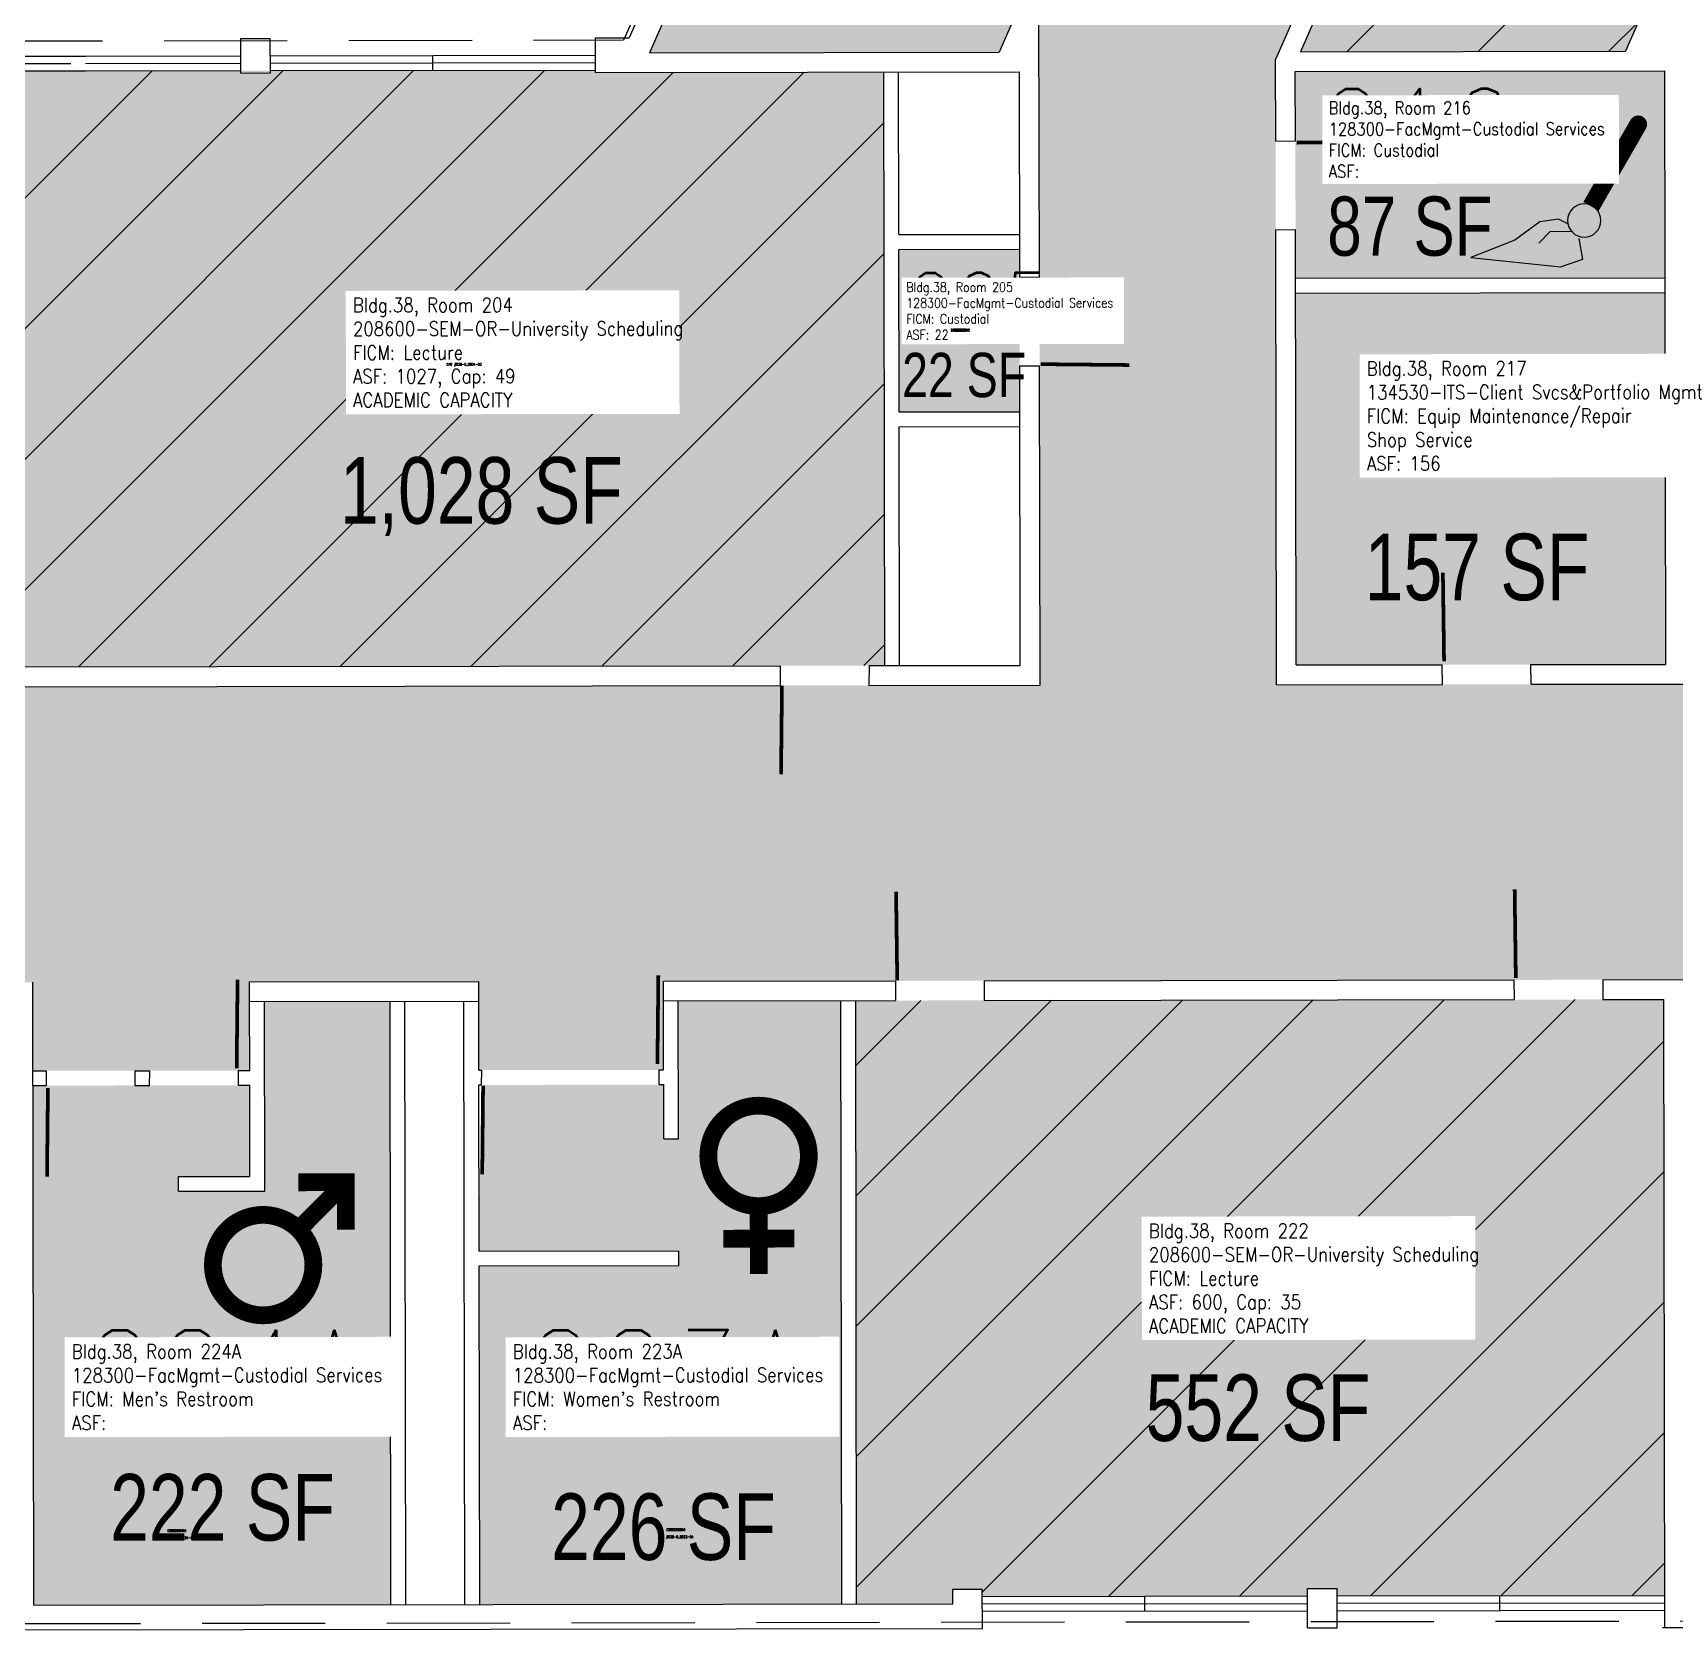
# Model space of a CAD drawing. Header units: inches. Extents: x -150 to 2309, y 0 to 1749.
# Drawn here: x 917 to 1583, y 67 to 715 of the extents above; entities that cross this region are included whole.
import ezdxf
from ezdxf.enums import TextEntityAlignment as Align

# ---------------------------------------------------------------- set-up
doc = ezdxf.new("R2010")
doc.units = ezdxf.units.IN
doc.header["$LTSCALE"] = 100
doc.header["$MEASUREMENT"] = 0
doc.linetypes.add('DASHED', pattern=[0.75, 0.5, -0.25])
doc.layers.get('0').update_dxf_attribs({"linetype": 'CONTINUOUS'})
for name, color, linetype in [('A-DOOR', 2, 'CONTINUOUS'), ('A-GLAZ', 1, 'CONTINUOUS'), ('A-GLAZ-SILL', 2, 'CONTINUOUS'), ('A-IDEN-CNUM', 7, 'CONTINUOUS'), ('A-IDEN-ICON', 4, 'CONTINUOUS'), ('A-IDEN-RNUM', 7, 'CONTINUOUS'), ('A-IDEN-SNUM', 4, 'CONTINUOUS'), ('A-IDEN-VNUM', 4, 'CONTINUOUS'), ('A-Roof', 2, 'DASHED'), ('A-WALL', 5, 'CONTINUOUS'), ('AREA-TEXT', 3, 'CONTINUOUS'), ('Rooms-Capacity', 4, 'CONTINUOUS'), ('Rooms-Category-Color', 7, 'CONTINUOUS'), ('Rooms-College-Color', 7, 'CONTINUOUS'), ('Rooms-Department-Color', 7, 'CONTINUOUS'), ('Rooms-Division-Color', 7, 'CONTINUOUS'), ('Rooms-Information', 7, 'CONTINUOUS')]:
    doc.layers.add(name, color=color, linetype=linetype)
doc.styles.add('AREA', font='arial.ttf', dxfattribs={"width": 0.75, "height": 24})
doc.styles.add('ROOMSNUMBER', font='txt.shx', dxfattribs={"height": 1})
doc.styles.add('ROOMVNUMBER', font='simplex.shx', dxfattribs={"width": 0.85})

# ---------------------------------------------------------------- blocks, each defined once
blk = doc.blocks.new('CPWOMEN')
at = {"const_width": 0.015}
blk.add_lwpolyline([(-0.0375, 0, 1), (0.0475, 0, 1)], format="xyb", close=True, dxfattribs=at)
for points in [[(0.005, -0.04), (0.005, -0.1)], [(-0.025, -0.07), (0.035, -0.07)]]:
    blk.add_lwpolyline(points, dxfattribs=at)
blk = doc.blocks.new('CPMEN')
at = {"const_width": 0.015}
for points in [[(0.055, 0.01), (0.055, 0.05), (0.015, 0.05)], [(0.0151, 0.0101), (0.055, 0.05)]]:
    blk.add_lwpolyline(points, dxfattribs=at)
blk.add_lwpolyline([(-0.0575, -0.02, 1), (0.0275, -0.02, 1)], format="xyb", close=True, dxfattribs=at)
blk = doc.blocks.new('CPCUST')
for p, q in [((0.0262, -0.0408), (0.0446, -0.0406)), ((0.0297, -0.0341), (0.0376, -0.0302)), ((0.0376, -0.0302), (0.0533, -0.0324)), ((0.0446, -0.0406), (0.0543, -0.0505)), ((0.0533, -0.0324), (0.0745, -0.0479)), ((0.0171, -0.0639), (0.02, -0.0466)), ((0.0745, -0.0479), (0.1117, -0.0625)), ((0.0358, -0.0705), (0.0171, -0.0639)), ((0.1117, -0.0625), (0.0358, -0.0705))]:
    blk.add_line(p, q)
at = {"const_width": 0.015}
blk.add_lwpolyline([(-0.03, 0.05), (0.01, -0.0193)], dxfattribs=at)
at = {"const_width": 0.0075}
blk.add_lwpolyline([(-0.0332, 0.0481, 1), (-0.0268, 0.0519, 1)], format="xyb", close=True, dxfattribs=at)
blk.add_circle((0.0158, -0.0313), 0.0141)

msp = doc.modelspace()

# ---------------------------------------------------------------- hatches: boundary and pattern name
at = {"layer": 'Rooms-Capacity'}
h = msp.add_hatch(dxfattribs=at)
h.set_pattern_fill('ANSI31', color=256, scale=300, style=0)
h.paths.add_polyline_path([(1473.81, 805.49), (1459.41, 772.49), (1431.05, 707.51), (1562.99, 707.72), (1570.79, 725.58), (1576.41, 723.13), (1646.66, 886.58), (1531.2, 936.97)])
h = msp.add_hatch(dxfattribs=at)
h.set_pattern_fill('ANSI31', color=256, scale=300, style=0)
h.paths.add_polyline_path([(650.29, 457.31), (955.39, 457.78), (650.29, 457.31), (955.39, 457.78), (991.39, 457.83), (1002.29, 457.85), (1012.29, 457.87), (1219.9, 458.19), (1255.9, 458.24), (1262.29, 458.25), (1261.92, 699.25), (1144.92, 699.07), (1144.92, 700.07), (649.92, 699.3)])
h = msp.add_hatch(dxfattribs=at)
h.set_pattern_fill('ANSI31', color=256, scale=300, style=0)
h.paths.add_polyline_path([(1266.71, 322.26), (1293.53, 322.3), (1302.71, 322.32), (1517.79, 322.65), (1553.79, 322.7), (1578.5, 322.74), (1578.88, 80.74), (1445.88, 80.54), (1445.87, 83.54), (1433.87, 83.52), (1433.88, 80.52), (1301.88, 80.31), (1301.87, 83.31), (1289.87, 83.3), (1289.88, 77.3), (1250.88, 77.24), (1250.5, 322.23), (1257.52, 322.25)])
at = {"layer": 'Rooms-Category-Color', "true_color": 0xadadad}
for points in [[(921.95, 293.73), (916.55, 293.72), (916.54, 296.72), (916.49, 329.72), (884.36, 329.67), (848.35, 329.61), (636.64, 329.29), (600.64, 329.23), (557.04, 329.16), (521.04, 329.11), (482.79, 329.05), (446.79, 328.99), (384.2, 328.9), (348.2, 328.84), (271.64, 328.72), (235.64, 328.67), (193.07, 328.6), (188.51, 328.59), (157.07, 328.55), (152.5, 328.54), (117.49, 328.48), (-76.53, 328.19), (-112.53, 328.13), (-131.51, 328.1), (-139.51, 328.09), (-139.54, 351.58), (-139.65, 423.58), (-139.69, 448.09), (-131.69, 448.1), (-55.6, 448.22), (-19.6, 448.27), (-5.69, 448.29), (12.99, 448.32), (48.99, 448.38), (91.32, 448.44), (127.32, 448.5), (228.05, 448.66), (236.06, 448.67), (264.05, 448.71), (272.06, 448.72), (309.74, 448.78), (345.74, 448.84), (371.21, 448.88), (407.21, 448.93), (587.97, 449.21), (592.19, 449.22), (623.97, 449.27), (628.19, 449.27), (674.92, 449.35), (710.93, 449.4), (884.22, 449.67), (920.22, 449.72), (955.31, 449.78), (991.31, 449.83), (1219.82, 450.19), (1255.82, 450.24), (1325.31, 450.35), (1325.11, 579.9), (1325.05, 615.9), (1324.88, 724.25), (1335.5, 748.57), (1349.9, 781.56), (1418.45, 938.65), (1432.85, 971.64), (1495.25, 1114.62), (1509.65, 1147.61), (1515.48, 1160.96), (1496.23, 1169.36), (1494.4, 1170.16), (1502, 1187.57), (1515.75, 1181.57), (1523.08, 1178.37), (1572.05, 1290.59), (1586.45, 1323.58), (1648.85, 1466.56), (1663.25, 1499.55), (1673.68, 1523.45), (1688.08, 1556.44), (1705.36, 1596.36), (1715.86, 1591.77), (1781.82, 1562.98), (1793.6, 1557.84), (1773.68, 1512.57), (1759.28, 1479.58), (1528.88, 951.66), (1466.48, 808.69), (1452.08, 775.69), (1420.91, 704.28), (1420.97, 671.21), (1421.02, 635.2), (1421.2, 519.1), (1421.26, 483.1), (1421.31, 450.5), (1429.31, 450.51), (1488.67, 450.6), (1524.67, 450.66), (1606.59, 450.78), (1642.6, 450.84), (1722.31, 450.96), (1881.17, 451.21), (1917.17, 451.26), (1963.12, 451.34), (1999.12, 451.39), (2199.51, 451.7), (2235.51, 451.76), (2260.3, 451.79), (2260.34, 428.83), (2260.45, 356.47), (2260.49, 331.79), (2001.7, 331.39), (1965.69, 331.34), (1918.74, 331.27), (1882.73, 331.21), (1722.49, 330.96), (1578.49, 330.74), (1553.68, 330.7), (1517.68, 330.65), (1423.49, 330.5), (1415.49, 330.49), (1302.61, 330.32), (1293.61, 330.3), (1266.61, 330.26), (1257.6, 330.25), (1193.49, 330.15), (1172.49, 330.11), (1172.5, 322.11), (1172.55, 294.11), (1170.75, 294.11), (1098.57, 294), (1097.55, 294), (1097.53, 306), (1097.5, 322), (1097.49, 330), (1067.49, 329.95), (1004.49, 329.85), (1004.5, 321.85), (1004.54, 296.85), (1004.55, 293.85), (999.99, 293.85), (963.99, 293.79), (957.95, 293.78)], [(1166.83, 707.11), (1308.77, 707.33), (1328.17, 751.77), (1342.57, 784.76), (1352.15, 806.72), (1233, 858.72)], [(1429.02, 635.31), (1428.96, 671.31), (1428.92, 699.51), (1578.92, 699.74), (1579.05, 615.74), (1429.05, 615.51)], [(1268.13, 561.26), (1268.03, 627.26), (1317.03, 627.34), (1317.05, 615.98), (1317.11, 579.98), (1317.13, 561.34)], [(975.61, 250.81), (975.62, 244.81), (1010.62, 244.86), (1010.5, 321.86), (1061.5, 321.94), (1061.88, 76.94), (916.88, 76.72), (916.56, 287.72), (921.89, 287.73), (957.89, 287.78), (963.93, 287.79), (999.93, 287.85), (1004.56, 287.85), (1004.61, 250.85)], [(1172.59, 266.11), (1178.59, 266.12), (1178.5, 322.12), (1193.5, 322.15), (1199.5, 322.16), (1244.5, 322.23), (1244.88, 77.23), (1097.88, 77), (1097.93, 214.5), (1178.67, 214.62), (1178.66, 220.62), (1097.94, 220.5), (1097.94, 242.99), (1098.51, 288), (1170.69, 288.11), (1172.56, 288.11)]]:
    msp.add_hatch(color=253, dxfattribs=at).paths.add_polyline_path(points)
at = {"layer": 'Rooms-Category-Color', "true_color": 0xfa9ba3}
msp.add_hatch(color=241, dxfattribs=at).paths.add_polyline_path([(1473.81, 805.49), (1459.41, 772.49), (1431.05, 707.51), (1562.99, 707.72), (1570.79, 725.58), (1576.41, 723.13), (1646.66, 886.58), (1531.2, 936.97)])
at = {"layer": 'Rooms-Category-Color', "true_color": 0xffff64}
for points in [[(650.29, 457.31), (955.39, 457.78), (650.29, 457.31), (955.39, 457.78), (991.39, 457.83), (1002.29, 457.85), (1012.29, 457.87), (1219.9, 458.19), (1255.9, 458.24), (1262.29, 458.25), (1261.92, 699.25), (1144.92, 699.07), (1144.92, 700.07), (649.92, 699.3)], [(1266.71, 322.26), (1293.53, 322.3), (1302.71, 322.32), (1517.79, 322.65), (1553.79, 322.7), (1578.5, 322.74), (1578.88, 80.74), (1445.88, 80.54), (1445.87, 83.54), (1433.87, 83.52), (1433.88, 80.52), (1301.88, 80.31), (1301.87, 83.31), (1289.87, 83.3), (1289.88, 77.3), (1250.88, 77.24), (1250.5, 322.23), (1257.52, 322.25)]]:
    msp.add_hatch(color=51, dxfattribs=at).paths.add_polyline_path(points)
at = {"layer": 'Rooms-Category-Color', "true_color": 0xe3c5e1}
msp.add_hatch(color=254, dxfattribs=at).paths.add_polyline_path([(1429.26, 483.02), (1429.2, 519.02), (1429.06, 609.51), (1579.06, 609.74), (1579.29, 458.74), (1524.57, 458.66), (1488.57, 458.6), (1429.29, 458.51)])
at = {"layer": 'Rooms-College-Color', "true_color": 0xadadad}
for points in [[(921.95, 293.73), (916.55, 293.72), (916.54, 296.72), (916.49, 329.72), (884.36, 329.67), (848.35, 329.61), (636.64, 329.29), (600.64, 329.23), (557.04, 329.16), (521.04, 329.11), (482.79, 329.05), (446.79, 328.99), (384.2, 328.9), (348.2, 328.84), (271.64, 328.72), (235.64, 328.67), (193.07, 328.6), (188.51, 328.59), (157.07, 328.55), (152.5, 328.54), (117.49, 328.48), (-76.53, 328.19), (-112.53, 328.13), (-131.51, 328.1), (-139.51, 328.09), (-139.54, 351.58), (-139.65, 423.58), (-139.69, 448.09), (-131.69, 448.1), (-55.6, 448.22), (-19.6, 448.27), (-5.69, 448.29), (12.99, 448.32), (48.99, 448.38), (91.32, 448.44), (127.32, 448.5), (228.05, 448.66), (236.06, 448.67), (264.05, 448.71), (272.06, 448.72), (309.74, 448.78), (345.74, 448.84), (371.21, 448.88), (407.21, 448.93), (587.97, 449.21), (592.19, 449.22), (623.97, 449.27), (628.19, 449.27), (674.92, 449.35), (710.93, 449.4), (884.22, 449.67), (920.22, 449.72), (955.31, 449.78), (991.31, 449.83), (1219.82, 450.19), (1255.82, 450.24), (1325.31, 450.35), (1325.11, 579.9), (1325.05, 615.9), (1324.88, 724.25), (1335.5, 748.57), (1349.9, 781.56), (1418.45, 938.65), (1432.85, 971.64), (1495.25, 1114.62), (1509.65, 1147.61), (1515.48, 1160.96), (1496.23, 1169.36), (1494.4, 1170.16), (1502, 1187.57), (1515.75, 1181.57), (1523.08, 1178.37), (1572.05, 1290.59), (1586.45, 1323.58), (1648.85, 1466.56), (1663.25, 1499.55), (1673.68, 1523.45), (1688.08, 1556.44), (1705.36, 1596.36), (1715.86, 1591.77), (1781.82, 1562.98), (1793.6, 1557.84), (1773.68, 1512.57), (1759.28, 1479.58), (1528.88, 951.66), (1466.48, 808.69), (1452.08, 775.69), (1420.91, 704.28), (1420.97, 671.21), (1421.02, 635.2), (1421.2, 519.1), (1421.26, 483.1), (1421.31, 450.5), (1429.31, 450.51), (1488.67, 450.6), (1524.67, 450.66), (1606.59, 450.78), (1642.6, 450.84), (1722.31, 450.96), (1881.17, 451.21), (1917.17, 451.26), (1963.12, 451.34), (1999.12, 451.39), (2199.51, 451.7), (2235.51, 451.76), (2260.3, 451.79), (2260.34, 428.83), (2260.45, 356.47), (2260.49, 331.79), (2001.7, 331.39), (1965.69, 331.34), (1918.74, 331.27), (1882.73, 331.21), (1722.49, 330.96), (1578.49, 330.74), (1553.68, 330.7), (1517.68, 330.65), (1423.49, 330.5), (1415.49, 330.49), (1302.61, 330.32), (1293.61, 330.3), (1266.61, 330.26), (1257.6, 330.25), (1193.49, 330.15), (1172.49, 330.11), (1172.5, 322.11), (1172.55, 294.11), (1170.75, 294.11), (1098.57, 294), (1097.55, 294), (1097.53, 306), (1097.5, 322), (1097.49, 330), (1067.49, 329.95), (1004.49, 329.85), (1004.5, 321.85), (1004.54, 296.85), (1004.55, 293.85), (999.99, 293.85), (963.99, 293.79), (957.95, 293.78)], [(1429.02, 635.31), (1428.96, 671.31), (1428.92, 699.51), (1578.92, 699.74), (1579.05, 615.74), (1429.05, 615.51)], [(975.61, 250.81), (975.62, 244.81), (1010.62, 244.86), (1010.5, 321.86), (1061.5, 321.94), (1061.88, 76.94), (916.88, 76.72), (916.56, 287.72), (921.89, 287.73), (957.89, 287.78), (963.93, 287.79), (999.93, 287.85), (1004.56, 287.85), (1004.61, 250.85)], [(1172.59, 266.11), (1178.59, 266.12), (1178.5, 322.12), (1193.5, 322.15), (1199.5, 322.16), (1244.5, 322.23), (1244.88, 77.23), (1097.88, 77), (1097.93, 214.5), (1178.67, 214.62), (1178.66, 220.62), (1097.94, 220.5), (1097.94, 242.99), (1098.51, 288), (1170.69, 288.11), (1172.56, 288.11)]]:
    msp.add_hatch(color=253, dxfattribs=at).paths.add_polyline_path(points)
at = {"layer": 'Rooms-College-Color', "true_color": 0xffe090}
for points in [[(1473.81, 805.49), (1459.41, 772.49), (1431.05, 707.51), (1562.99, 707.72), (1570.79, 725.58), (1576.41, 723.13), (1646.66, 886.58), (1531.2, 936.97)], [(1166.83, 707.11), (1308.77, 707.33), (1328.17, 751.77), (1342.57, 784.76), (1352.15, 806.72), (1233, 858.72)], [(1268.13, 561.26), (1268.03, 627.26), (1317.03, 627.34), (1317.05, 615.98), (1317.11, 579.98), (1317.13, 561.34)]]:
    msp.add_hatch(color=41, dxfattribs=at).paths.add_polyline_path(points)
at = {"layer": 'Rooms-College-Color', "true_color": 0xffff64}
for points in [[(650.29, 457.31), (955.39, 457.78), (650.29, 457.31), (955.39, 457.78), (991.39, 457.83), (1002.29, 457.85), (1012.29, 457.87), (1219.9, 458.19), (1255.9, 458.24), (1262.29, 458.25), (1261.92, 699.25), (1144.92, 699.07), (1144.92, 700.07), (649.92, 699.3)], [(1266.71, 322.26), (1293.53, 322.3), (1302.71, 322.32), (1517.79, 322.65), (1553.79, 322.7), (1578.5, 322.74), (1578.88, 80.74), (1445.88, 80.54), (1445.87, 83.54), (1433.87, 83.52), (1433.88, 80.52), (1301.88, 80.31), (1301.87, 83.31), (1289.87, 83.3), (1289.88, 77.3), (1250.88, 77.24), (1250.5, 322.23), (1257.52, 322.25)]]:
    msp.add_hatch(color=51, dxfattribs=at).paths.add_polyline_path(points)
at = {"layer": 'Rooms-College-Color', "true_color": 0x80bc67}
msp.add_hatch(color=83, dxfattribs=at).paths.add_polyline_path([(1429.26, 483.02), (1429.2, 519.02), (1429.06, 609.51), (1579.06, 609.74), (1579.29, 458.74), (1524.57, 458.66), (1488.57, 458.6), (1429.29, 458.51)])
at = {"layer": 'Rooms-Department-Color', "true_color": 0xacacac}
for points in [[(921.95, 293.73), (916.55, 293.72), (916.54, 296.72), (916.49, 329.72), (884.36, 329.67), (848.35, 329.61), (636.64, 329.29), (600.64, 329.23), (557.04, 329.16), (521.04, 329.11), (482.79, 329.05), (446.79, 328.99), (384.2, 328.9), (348.2, 328.84), (271.64, 328.72), (235.64, 328.67), (193.07, 328.6), (188.51, 328.59), (157.07, 328.55), (152.5, 328.54), (117.49, 328.48), (-76.53, 328.19), (-112.53, 328.13), (-131.51, 328.1), (-139.51, 328.09), (-139.54, 351.58), (-139.65, 423.58), (-139.69, 448.09), (-131.69, 448.1), (-55.6, 448.22), (-19.6, 448.27), (-5.69, 448.29), (12.99, 448.32), (48.99, 448.38), (91.32, 448.44), (127.32, 448.5), (228.05, 448.66), (236.06, 448.67), (264.05, 448.71), (272.06, 448.72), (309.74, 448.78), (345.74, 448.84), (371.21, 448.88), (407.21, 448.93), (587.97, 449.21), (592.19, 449.22), (623.97, 449.27), (628.19, 449.27), (674.92, 449.35), (710.93, 449.4), (884.22, 449.67), (920.22, 449.72), (955.31, 449.78), (991.31, 449.83), (1219.82, 450.19), (1255.82, 450.24), (1325.31, 450.35), (1325.11, 579.9), (1325.05, 615.9), (1324.88, 724.25), (1335.5, 748.57), (1349.9, 781.56), (1418.45, 938.65), (1432.85, 971.64), (1495.25, 1114.62), (1509.65, 1147.61), (1515.48, 1160.96), (1496.23, 1169.36), (1494.4, 1170.16), (1502, 1187.57), (1515.75, 1181.57), (1523.08, 1178.37), (1572.05, 1290.59), (1586.45, 1323.58), (1648.85, 1466.56), (1663.25, 1499.55), (1673.68, 1523.45), (1688.08, 1556.44), (1705.36, 1596.36), (1715.86, 1591.77), (1781.82, 1562.98), (1793.6, 1557.84), (1773.68, 1512.57), (1759.28, 1479.58), (1528.88, 951.66), (1466.48, 808.69), (1452.08, 775.69), (1420.91, 704.28), (1420.97, 671.21), (1421.02, 635.2), (1421.2, 519.1), (1421.26, 483.1), (1421.31, 450.5), (1429.31, 450.51), (1488.67, 450.6), (1524.67, 450.66), (1606.59, 450.78), (1642.6, 450.84), (1722.31, 450.96), (1881.17, 451.21), (1917.17, 451.26), (1963.12, 451.34), (1999.12, 451.39), (2199.51, 451.7), (2235.51, 451.76), (2260.3, 451.79), (2260.34, 428.83), (2260.45, 356.47), (2260.49, 331.79), (2001.7, 331.39), (1965.69, 331.34), (1918.74, 331.27), (1882.73, 331.21), (1722.49, 330.96), (1578.49, 330.74), (1553.68, 330.7), (1517.68, 330.65), (1423.49, 330.5), (1415.49, 330.49), (1302.61, 330.32), (1293.61, 330.3), (1266.61, 330.26), (1257.6, 330.25), (1193.49, 330.15), (1172.49, 330.11), (1172.5, 322.11), (1172.55, 294.11), (1170.75, 294.11), (1098.57, 294), (1097.55, 294), (1097.53, 306), (1097.5, 322), (1097.49, 330), (1067.49, 329.95), (1004.49, 329.85), (1004.5, 321.85), (1004.54, 296.85), (1004.55, 293.85), (999.99, 293.85), (963.99, 293.79), (957.95, 293.78)], [(1166.83, 707.11), (1308.77, 707.33), (1328.17, 751.77), (1342.57, 784.76), (1352.15, 806.72), (1233, 858.72)], [(1429.02, 635.31), (1428.96, 671.31), (1428.92, 699.51), (1578.92, 699.74), (1579.05, 615.74), (1429.05, 615.51)], [(1268.13, 561.26), (1268.03, 627.26), (1317.03, 627.34), (1317.05, 615.98), (1317.11, 579.98), (1317.13, 561.34)], [(975.61, 250.81), (975.62, 244.81), (1010.62, 244.86), (1010.5, 321.86), (1061.5, 321.94), (1061.88, 76.94), (916.88, 76.72), (916.56, 287.72), (921.89, 287.73), (957.89, 287.78), (963.93, 287.79), (999.93, 287.85), (1004.56, 287.85), (1004.61, 250.85)], [(1172.59, 266.11), (1178.59, 266.12), (1178.5, 322.12), (1193.5, 322.15), (1199.5, 322.16), (1244.5, 322.23), (1244.88, 77.23), (1097.88, 77), (1097.93, 214.5), (1178.67, 214.62), (1178.66, 220.62), (1097.94, 220.5), (1097.94, 242.99), (1098.51, 288), (1170.69, 288.11), (1172.56, 288.11)]]:
    msp.add_hatch(color=253, dxfattribs=at).paths.add_polyline_path(points)
at = {"layer": 'Rooms-Department-Color', "true_color": 0xb2d6e9}
msp.add_hatch(color=254, dxfattribs=at).paths.add_polyline_path([(1473.81, 805.49), (1459.41, 772.49), (1431.05, 707.51), (1562.99, 707.72), (1570.79, 725.58), (1576.41, 723.13), (1646.66, 886.58), (1531.2, 936.97)])
at = {"layer": 'Rooms-Department-Color', "true_color": 0x003fff}
for points in [[(650.29, 457.31), (955.39, 457.78), (650.29, 457.31), (955.39, 457.78), (991.39, 457.83), (1002.29, 457.85), (1012.29, 457.87), (1219.9, 458.19), (1255.9, 458.24), (1262.29, 458.25), (1261.92, 699.25), (1144.92, 699.07), (1144.92, 700.07), (649.92, 699.3)], [(1266.71, 322.26), (1293.53, 322.3), (1302.71, 322.32), (1517.79, 322.65), (1553.79, 322.7), (1578.5, 322.74), (1578.88, 80.74), (1445.88, 80.54), (1445.87, 83.54), (1433.87, 83.52), (1433.88, 80.52), (1301.88, 80.31), (1301.87, 83.31), (1289.87, 83.3), (1289.88, 77.3), (1250.88, 77.24), (1250.5, 322.23), (1257.52, 322.25)]]:
    msp.add_hatch(color=160, dxfattribs=at).paths.add_polyline_path(points)
at = {"layer": 'Rooms-Department-Color', "true_color": 0xfa003f}
msp.add_hatch(color=240, dxfattribs=at).paths.add_polyline_path([(1429.26, 483.02), (1429.2, 519.02), (1429.06, 609.51), (1579.06, 609.74), (1579.29, 458.74), (1524.57, 458.66), (1488.57, 458.6), (1429.29, 458.51)])
at = {"layer": 'Rooms-Division-Color', "true_color": 0xadadad}
for points in [[(921.95, 293.73), (916.55, 293.72), (916.54, 296.72), (916.49, 329.72), (884.36, 329.67), (848.35, 329.61), (636.64, 329.29), (600.64, 329.23), (557.04, 329.16), (521.04, 329.11), (482.79, 329.05), (446.79, 328.99), (384.2, 328.9), (348.2, 328.84), (271.64, 328.72), (235.64, 328.67), (193.07, 328.6), (188.51, 328.59), (157.07, 328.55), (152.5, 328.54), (117.49, 328.48), (-76.53, 328.19), (-112.53, 328.13), (-131.51, 328.1), (-139.51, 328.09), (-139.54, 351.58), (-139.65, 423.58), (-139.69, 448.09), (-131.69, 448.1), (-55.6, 448.22), (-19.6, 448.27), (-5.69, 448.29), (12.99, 448.32), (48.99, 448.38), (91.32, 448.44), (127.32, 448.5), (228.05, 448.66), (236.06, 448.67), (264.05, 448.71), (272.06, 448.72), (309.74, 448.78), (345.74, 448.84), (371.21, 448.88), (407.21, 448.93), (587.97, 449.21), (592.19, 449.22), (623.97, 449.27), (628.19, 449.27), (674.92, 449.35), (710.93, 449.4), (884.22, 449.67), (920.22, 449.72), (955.31, 449.78), (991.31, 449.83), (1219.82, 450.19), (1255.82, 450.24), (1325.31, 450.35), (1325.11, 579.9), (1325.05, 615.9), (1324.88, 724.25), (1335.5, 748.57), (1349.9, 781.56), (1418.45, 938.65), (1432.85, 971.64), (1495.25, 1114.62), (1509.65, 1147.61), (1515.48, 1160.96), (1496.23, 1169.36), (1494.4, 1170.16), (1502, 1187.57), (1515.75, 1181.57), (1523.08, 1178.37), (1572.05, 1290.59), (1586.45, 1323.58), (1648.85, 1466.56), (1663.25, 1499.55), (1673.68, 1523.45), (1688.08, 1556.44), (1705.36, 1596.36), (1715.86, 1591.77), (1781.82, 1562.98), (1793.6, 1557.84), (1773.68, 1512.57), (1759.28, 1479.58), (1528.88, 951.66), (1466.48, 808.69), (1452.08, 775.69), (1420.91, 704.28), (1420.97, 671.21), (1421.02, 635.2), (1421.2, 519.1), (1421.26, 483.1), (1421.31, 450.5), (1429.31, 450.51), (1488.67, 450.6), (1524.67, 450.66), (1606.59, 450.78), (1642.6, 450.84), (1722.31, 450.96), (1881.17, 451.21), (1917.17, 451.26), (1963.12, 451.34), (1999.12, 451.39), (2199.51, 451.7), (2235.51, 451.76), (2260.3, 451.79), (2260.34, 428.83), (2260.45, 356.47), (2260.49, 331.79), (2001.7, 331.39), (1965.69, 331.34), (1918.74, 331.27), (1882.73, 331.21), (1722.49, 330.96), (1578.49, 330.74), (1553.68, 330.7), (1517.68, 330.65), (1423.49, 330.5), (1415.49, 330.49), (1302.61, 330.32), (1293.61, 330.3), (1266.61, 330.26), (1257.6, 330.25), (1193.49, 330.15), (1172.49, 330.11), (1172.5, 322.11), (1172.55, 294.11), (1170.75, 294.11), (1098.57, 294), (1097.55, 294), (1097.53, 306), (1097.5, 322), (1097.49, 330), (1067.49, 329.95), (1004.49, 329.85), (1004.5, 321.85), (1004.54, 296.85), (1004.55, 293.85), (999.99, 293.85), (963.99, 293.79), (957.95, 293.78)], [(1166.83, 707.11), (1308.77, 707.33), (1328.17, 751.77), (1342.57, 784.76), (1352.15, 806.72), (1233, 858.72)], [(1429.02, 635.31), (1428.96, 671.31), (1428.92, 699.51), (1578.92, 699.74), (1579.05, 615.74), (1429.05, 615.51)], [(1268.13, 561.26), (1268.03, 627.26), (1317.03, 627.34), (1317.05, 615.98), (1317.11, 579.98), (1317.13, 561.34)], [(975.61, 250.81), (975.62, 244.81), (1010.62, 244.86), (1010.5, 321.86), (1061.5, 321.94), (1061.88, 76.94), (916.88, 76.72), (916.56, 287.72), (921.89, 287.73), (957.89, 287.78), (963.93, 287.79), (999.93, 287.85), (1004.56, 287.85), (1004.61, 250.85)], [(1172.59, 266.11), (1178.59, 266.12), (1178.5, 322.12), (1193.5, 322.15), (1199.5, 322.16), (1244.5, 322.23), (1244.88, 77.23), (1097.88, 77), (1097.93, 214.5), (1178.67, 214.62), (1178.66, 220.62), (1097.94, 220.5), (1097.94, 242.99), (1098.51, 288), (1170.69, 288.11), (1172.56, 288.11)]]:
    msp.add_hatch(color=253, dxfattribs=at).paths.add_polyline_path(points)
at = {"layer": 'Rooms-Division-Color', "true_color": 0xb2d6e9}
msp.add_hatch(color=254, dxfattribs=at).paths.add_polyline_path([(1473.81, 805.49), (1459.41, 772.49), (1431.05, 707.51), (1562.99, 707.72), (1570.79, 725.58), (1576.41, 723.13), (1646.66, 886.58), (1531.2, 936.97)])
at = {"layer": 'Rooms-Division-Color', "true_color": 0x003fff}
for points in [[(650.29, 457.31), (955.39, 457.78), (650.29, 457.31), (955.39, 457.78), (991.39, 457.83), (1002.29, 457.85), (1012.29, 457.87), (1219.9, 458.19), (1255.9, 458.24), (1262.29, 458.25), (1261.92, 699.25), (1144.92, 699.07), (1144.92, 700.07), (649.92, 699.3)], [(1266.71, 322.26), (1293.53, 322.3), (1302.71, 322.32), (1517.79, 322.65), (1553.79, 322.7), (1578.5, 322.74), (1578.88, 80.74), (1445.88, 80.54), (1445.87, 83.54), (1433.87, 83.52), (1433.88, 80.52), (1301.88, 80.31), (1301.87, 83.31), (1289.87, 83.3), (1289.88, 77.3), (1250.88, 77.24), (1250.5, 322.23), (1257.52, 322.25)]]:
    msp.add_hatch(color=160, dxfattribs=at).paths.add_polyline_path(points)
at = {"layer": 'Rooms-Division-Color', "true_color": 0xfa003f}
msp.add_hatch(color=240, dxfattribs=at).paths.add_polyline_path([(1429.26, 483.02), (1429.2, 519.02), (1429.06, 609.51), (1579.06, 609.74), (1579.29, 458.74), (1524.57, 458.66), (1488.57, 458.6), (1429.29, 458.51)])

# ---------------------------------------------------------------- linework, layer by layer
at = {"layer": 'A-DOOR'}
for points in [[(1429.52, 670.57, 1.5, 1.5, 0), (1465.52, 671.04, 0, 0, 0), (1465.53, 670.29, 0, 0, -0.414214), (1428.48, 635.3, 0, 0, -0.414214)], [(1325.55, 580.64, 1.5, 1.5, 0), (1361.55, 580.28, 0, 0, 0), (1361.56, 581.03, 0, 0, 0.414214), (1324.41, 615.91, 0, 0, 0.414214)], [(1489.3, 460.04, 1.5, 1.5, 0), (1488.82, 496.04, 0, 0, 0), (1489.57, 496.05, 0, 0, -0.414214), (1524.56, 459.01, 0, 0, -0.414214)], [(1220.57, 450.08, 1.5, 1.5, 0), (1220.2, 414.08, 0, 0, 0), (1220.95, 414.07, 0, 0, 0.414214), (1255.83, 451.22, 0, 0, 0.414214)], [(1267.35, 330.51, 1.5, 1.5, 0), (1266.88, 366.51, 0, 0, 0), (1267.63, 366.52, 0, 0, -0.414214), (1302.62, 329.47, 0, 0, -0.414214)], [(1518.42, 331.4, 1.5, 1.5, 0), (1517.95, 367.4, 0, 0, 0), (1518.7, 367.41, 0, 0, -0.414214), (1553.69, 330.37, 0, 0, -0.414214)], [(999.25, 294.7, 1.5, 1.5, 0), (999.61, 330.69, 0, 0, 0), (998.86, 330.7, 0, 0, 0.414214), (963.99, 293.55, 0, 0, 0.414214)], [(1170.02, 296.48, 1.5, 1.5, 0), (1170.39, 332.47, 0, 0, 0), (1169.64, 332.48, 0, 0, 0.414214), (1134.76, 295.33, 0, 0, 0.414214)], [(922.63, 286.77, 1.5, 1.5, 0), (922.27, 250.77, 0, 0, 0), (923.02, 250.76, 0, 0, 0.414214), (957.89, 287.91, 0, 0, 0.414214)], [(1099.26, 287.75, 1.5, 1.5, 0), (1098.9, 251.75, 0, 0, 0), (1099.65, 251.74, 0, 0, 0.414214), (1134.52, 288.89, 0, 0, 0.414214)]]:
    msp.add_lwpolyline(points, format="xyseb", dxfattribs=at)
at = {"layer": 'A-GLAZ'}
for p, q in [((868.92, 702.65), (931.92, 702.74)), ((937.92, 702.75), (1000.92, 702.85)), ((1012.92, 702.87), (1144.92, 703.07)), ((1078.92, 699.97), (1078.91, 705.97)), ((1367.89, 74.42), (1367.88, 80.42)), ((1511.89, 74.64), (1511.88, 80.64)), ((1301.88, 77.31), (1433.88, 77.52)), ((1445.88, 77.54), (1578.88, 77.74))]:
    msp.add_line(p, q, dxfattribs=at)
at = {"layer": 'A-GLAZ-SILL'}
for p, q in [((868.91, 705.65), (937.91, 705.75)), ((937.91, 705.75), (1000.91, 705.85)), ((1012.91, 705.87), (1144.91, 706.07)), ((1012.92, 699.87), (1144.92, 700.07)), ((868.92, 699.65), (937.92, 699.75)), ((937.92, 699.75), (1000.92, 699.85)), ((1301.88, 80.31), (1433.88, 80.52)), ((1445.88, 80.54), (1578.88, 80.74)), ((1301.89, 74.31), (1433.89, 74.52)), ((1445.89, 74.54), (1578.89, 74.74))]:
    msp.add_line(p, q, dxfattribs=at)
at = {"layer": 'A-Roof', "flags": 128}
msp.add_lwpolyline([(2308.9, 71.45), (2308.02, 713.86), (1596.48, 712.76), (1596.48, 712.76), (1982.97, 1582.31), (1615.62, 1745.6), (1156.28, 712.12), (1156.28, 712.12), (-139.3, 710.06), (-138.34, 67.67), (2308.9, 71.45)], dxfattribs=at)
at = {"layer": 'A-WALL'}
for p, q in [((1227.03, 870.05), (1158.53, 713.09)), ((1233, 858.72), (1166.83, 707.11)), ((1452.08, 775.69), (1420.91, 704.28)), ((1459.41, 772.49), (1431.05, 707.51)), ((1328.17, 751.77), (1308.77, 707.33)), ((1325.05, 615.9), (1324.88, 724.25)), ((1570.79, 725.58), (1562.99, 707.72)), ((1000.9, 712.85), (1012.9, 712.87)), ((1000.92, 698.85), (1000.9, 712.85)), ((1012.92, 698.87), (1012.9, 712.87)), ((1144.9, 713.07), (1158.53, 713.09)), ((1144.92, 699.07), (1144.9, 713.07)), ((1166.83, 707.11), (1308.77, 707.33)), ((1431.05, 707.51), (1562.99, 707.72)), ((1420.97, 671.21), (1420.91, 704.28)), ((1000.92, 698.85), (1012.92, 698.87)), ((1144.92, 699.07), (1316.92, 699.34)), ((1262.29, 458.25), (1261.92, 699.25)), ((1268.02, 633.26), (1267.92, 699.26)), ((1317.05, 615.98), (1316.92, 699.34)), ((1428.92, 699.51), (1578.92, 699.74)), ((1428.96, 671.31), (1428.92, 699.51)), ((1579.29, 458.74), (1578.92, 699.74)), ((1420.97, 671.21), (1428.96, 671.31)), ((1268.02, 633.26), (1317.02, 633.34)), ((1421.02, 635.2), (1429.02, 635.31)), ((1421.31, 450.5), (1421.02, 635.2)), ((1429.29, 458.51), (1429.02, 635.31)), ((1268.03, 627.26), (1317.03, 627.34)), ((1268.13, 561.26), (1268.03, 627.26)), ((1317.05, 615.98), (1325.05, 615.9)), ((1429.05, 615.51), (1579.05, 615.74)), ((1429.06, 609.51), (1579.06, 609.74)), ((1317.11, 579.98), (1325.11, 579.9)), ((1317.29, 458.34), (1317.11, 579.98)), ((1325.31, 450.35), (1325.11, 579.9)), ((1268.13, 561.26), (1317.13, 561.34)), ((1268.14, 555.26), (1317.14, 555.34)), ((1268.29, 458.26), (1268.14, 555.26)), ((711.01, 457.4), (991.39, 457.83)), ((991.39, 457.83), (1219.9, 458.19)), ((1219.9, 458.19), (1219.82, 450.19)), ((1255.9, 458.24), (1255.82, 450.24)), ((1255.9, 458.24), (1317.29, 458.34)), ((1429.29, 458.51), (1488.57, 458.6)), ((1488.67, 450.6), (1488.57, 458.6)), ((1524.57, 458.66), (1579.29, 458.74)), ((1524.67, 450.66), (1524.57, 458.66)), ((710.93, 449.4), (991.31, 449.83)), ((991.31, 449.83), (1219.82, 450.19)), ((1255.82, 450.24), (1325.31, 450.35)), ((1421.31, 450.5), (1488.67, 450.6)), ((1524.67, 450.66), (1606.59, 450.78)), ((916.88, 76.72), (916.49, 329.72)), ((1004.49, 329.85), (1097.49, 330)), ((1004.5, 321.85), (1004.49, 329.85)), ((1097.5, 322), (1097.49, 330)), ((1172.49, 330.11), (1266.61, 330.26)), ((1172.5, 322.11), (1172.49, 330.11)), ((1266.61, 330.26), (1266.62, 322.26)), ((1302.61, 330.32), (1517.68, 330.65)), ((1302.61, 330.32), (1302.62, 322.32)), ((1517.68, 330.65), (1517.7, 322.65)), ((1553.68, 330.7), (1613, 330.79)), ((1553.68, 330.7), (1553.7, 322.7)), ((1004.5, 321.85), (1097.5, 322)), ((1004.55, 293.85), (1004.5, 321.85)), ((1010.62, 244.86), (1010.5, 321.86)), ((1061.88, 76.94), (1061.5, 321.94)), ((1067.88, 76.95), (1067.5, 321.95)), ((1091.88, 76.99), (1091.5, 321.99)), ((1097.55, 294), (1097.5, 322)), ((1172.5, 322.11), (1266.62, 322.26)), ((1172.55, 294.11), (1172.5, 322.11)), ((1178.59, 266.12), (1178.5, 322.12)), ((1244.88, 77.23), (1244.5, 322.23)), ((1250.88, 77.24), (1250.5, 322.23)), ((1302.62, 322.32), (1517.7, 322.65)), ((1553.7, 322.7), (1578.5, 322.74)), ((1578.9, 67.74), (1578.5, 322.74)), ((916.55, 293.72), (921.95, 293.73)), ((921.95, 293.73), (921.89, 287.73)), ((957.95, 293.78), (957.89, 287.78)), ((957.95, 293.78), (963.99, 293.79)), ((963.93, 287.79), (963.99, 293.79)), ((999.93, 287.85), (999.99, 293.85)), ((999.99, 293.85), (1004.55, 293.85)), ((1097.55, 294), (1098.57, 294)), ((1098.57, 294), (1098.51, 288)), ((1170.69, 288.11), (1170.75, 294.11)), ((1170.75, 294.11), (1172.55, 294.11)), ((916.56, 287.72), (921.89, 287.73)), ((957.89, 287.78), (963.93, 287.79)), ((999.93, 287.85), (1004.56, 287.85)), ((1004.61, 250.85), (1004.56, 287.85)), ((1097.66, 220.5), (1097.56, 288)), ((1097.56, 288), (1098.51, 288)), ((1170.69, 288.11), (1172.56, 288.11)), ((1172.59, 266.11), (1172.56, 288.11)), ((1172.59, 266.11), (1178.59, 266.12)), ((975.61, 250.81), (1004.61, 250.85)), ((975.62, 244.81), (975.61, 250.81)), ((975.62, 244.81), (1010.62, 244.86)), ((1097.66, 220.5), (1178.66, 220.62)), ((1178.67, 214.62), (1178.66, 220.62)), ((1097.67, 214.5), (1178.67, 214.62)), ((1097.88, 77), (1097.67, 214.5)), ((1289.87, 83.3), (1301.87, 83.31)), ((1289.88, 77.3), (1289.87, 83.3)), ((1301.9, 67.31), (1301.87, 83.31)), ((1433.87, 83.52), (1445.87, 83.54)), ((1433.9, 67.52), (1433.87, 83.52)), ((1445.9, 67.54), (1445.87, 83.54)), ((916.88, 76.72), (1289.88, 77.3)), ((857.9, 66.63), (1301.9, 67.31)), ((1433.9, 67.52), (1445.9, 67.54)), ((1577.9, 67.74), (1589.9, 67.76))]:
    msp.add_line(p, q, dxfattribs=at)

# ---------------------------------------------------------------- block references
at = {"layer": 'A-IDEN-ICON'}
for name, p, xscale, yscale, zscale, rotation in [('CPCUST', (1553.74, 654), -479.9999999987292, 479.9999999995913, 480, 0.09182096837307974), ('CPWOMEN', (1208.68, 259.18), 479.9999999987292, 479.9999999987292, 479.9999999987292, 0.0918209683731185), ('CPMEN', (1017.17, 224.45), 479.9999999987292, 479.9999999987292, 479.9999999987292, 0.0918209683731185)]:
    msp.add_blockref(name, p, dxfattribs=dict(at, xscale=xscale, yscale=yscale, zscale=zscale, rotation=rotation))

# ---------------------------------------------------------------- texts
at = {"layer": 'A-IDEN-CNUM', "style": 'ROOMSNUMBER', "width": 0.85}
for s, p in [('CAD #038-0_0216-00', (1501.79, 672.36)), ('CAD #038-0_0205-00', (1292.91, 591.45)), ('CAD #038-0_0204-00', (1091.54, 580.47)), ('CAD #038-0_0217-00', (1498.91, 554.71)), ('CAD #038-0_0222-00', (1397.04, 195.37)), ('CAD #038-0_0224-0A', (974.98, 104.05)), ('CAD #038-0_0223-0A', (1177.54, 104.45))]:
    msp.add_text(s, height=1, rotation=0.08849, dxfattribs=at).set_placement(p, align=Align.MIDDLE)
at = {"layer": 'A-IDEN-RNUM', "style": 'ROOMSNUMBER', "width": 0.85}
for s, p in [('0216-00', (1501.79, 675.36)), ('0205-00', (1292.91, 594.45)), ('0204-00', (1091.54, 583.47)), ('0217-00', (1498.91, 557.71)), ('0222-00', (1397.04, 198.37)), ('0224-A0', (974.98, 107.05)), ('0223-A0', (1177.54, 107.45))]:
    msp.add_text(s, height=1, rotation=0.08849, dxfattribs=at).set_placement(p, align=Align.MIDDLE)
at = {"layer": 'A-IDEN-SNUM', "style": 'ROOMSNUMBER', "width": 0.85}
for s, p in [('0380021600', (1501.79, 675.36)), ('0380020500', (1292.91, 594.45)), ('0380020400', (1091.54, 583.47)), ('0380021700', (1498.91, 557.71)), ('0380022200', (1397.04, 198.37)), ('03800224A0', (974.98, 107.05)), ('03800223A0', (1177.54, 107.45))]:
    msp.add_text(s, height=1, rotation=0.08849, dxfattribs=at).set_placement(p, align=Align.MIDDLE)
at = {"layer": 'A-IDEN-VNUM', "style": 'ROOMVNUMBER', "width": 0.85}
for s, height, p in [('216', 36, (1478.18, 674.41)), ('205', 27, (1300.54, 604.2)), ('204', 40.5, (1091.54, 583.47)), ('217', 40.5, (1498.91, 557.71)), ('222', 40.5, (1413.77, 207.59)), ('224A', 40.5, (994.63, 168.26)), ('223A', 40.5, (1173.61, 168.26))]:
    msp.add_text(s, height=height, rotation=0.08849, dxfattribs=at).set_placement(p, align=Align.MIDDLE)
at = {"layer": 'AREA-TEXT', "style": 'AREA', "width": 0.75}
for s, height, p in [('87 SF', 24, (1475.44, 636.69)), ('22 SF', 18, (1294.5, 576.25)), ('1,028 SF', 27, (1098.55, 529.38)), ('157 SF', 27, (1502.69, 498.29)), ('552 SF', 27, (1413.77, 156.96)), ('222 SF', 27, (993.5, 116.51)), ('226 SF', 27, (1172.48, 108.64))]:
    msp.add_text(s, height=height, dxfattribs=at).set_placement(p, align=Align.MIDDLE_CENTER)

# ---------------------------------------------------------------- next in the draw order: texts
at = {"layer": 'Rooms-Information', "attachment_point": 7, "rotation": 0.08849, "style": 'ROOMVNUMBER', "bg_fill": 3, "box_fill_scale": 1.5, "bg_fill_color": 256, "bg_fill_true_color": 13158600, "bg_fill_transparency": 0}
for s, insert, char_height, width in [('Bldg.38, Room 216^M^J128300-FacMgmt-Custodial Services^M^JFICM: Custodial^M^JASF: ', (1442.51, 656.36), 5.1429, 115.2), ('Bldg.38, Room 205^M^J128300-FacMgmt-Custodial Services^M^JFICM: Custodial^M^JASF: 22', (1271.06, 590.65), 3.8571, 86.4), ('Bldg.38, Room 204^M^J208600-SEM-OR-University Scheduling^M^JFICM: Lecture^M^JASF: 1027, Cap: 49^M^JACADEMIC CAPACITY', (1046.49, 563.15), 5.78571, 129.6), ('Bldg.38, Room 217^M^J134530-ITS-Client Svcs&Portfolio Mgmt^M^JFICM: Equip Maintenance/Repair Shop Service^M^JASF: 156', (1457.96, 537.4), 5.78571, 129.6), ('Bldg.38, Room 222^M^J208600-SEM-OR-University Scheduling^M^JFICM: Lecture^M^JASF: 600, Cap: 35^M^JACADEMIC CAPACITY', (1369.54, 187.27), 5.78571, 129.6), ("Bldg.38, Room 224A^M^J128300-FacMgmt-Custodial Services^M^JFICM: Men's Restroom^M^JASF: ", (932.37, 147.92), 5.7857, 129.6), ("Bldg.38, Room 223A^M^J128300-FacMgmt-Custodial Services^M^JFICM: Women's Restroom^M^JASF: ", (1111.35, 147.92), 5.7857, 129.6)]:
    msp.add_mtext(s, dxfattribs=dict(at, insert=insert, char_height=char_height, width=width))

doc.saveas('drawing.dxf')
